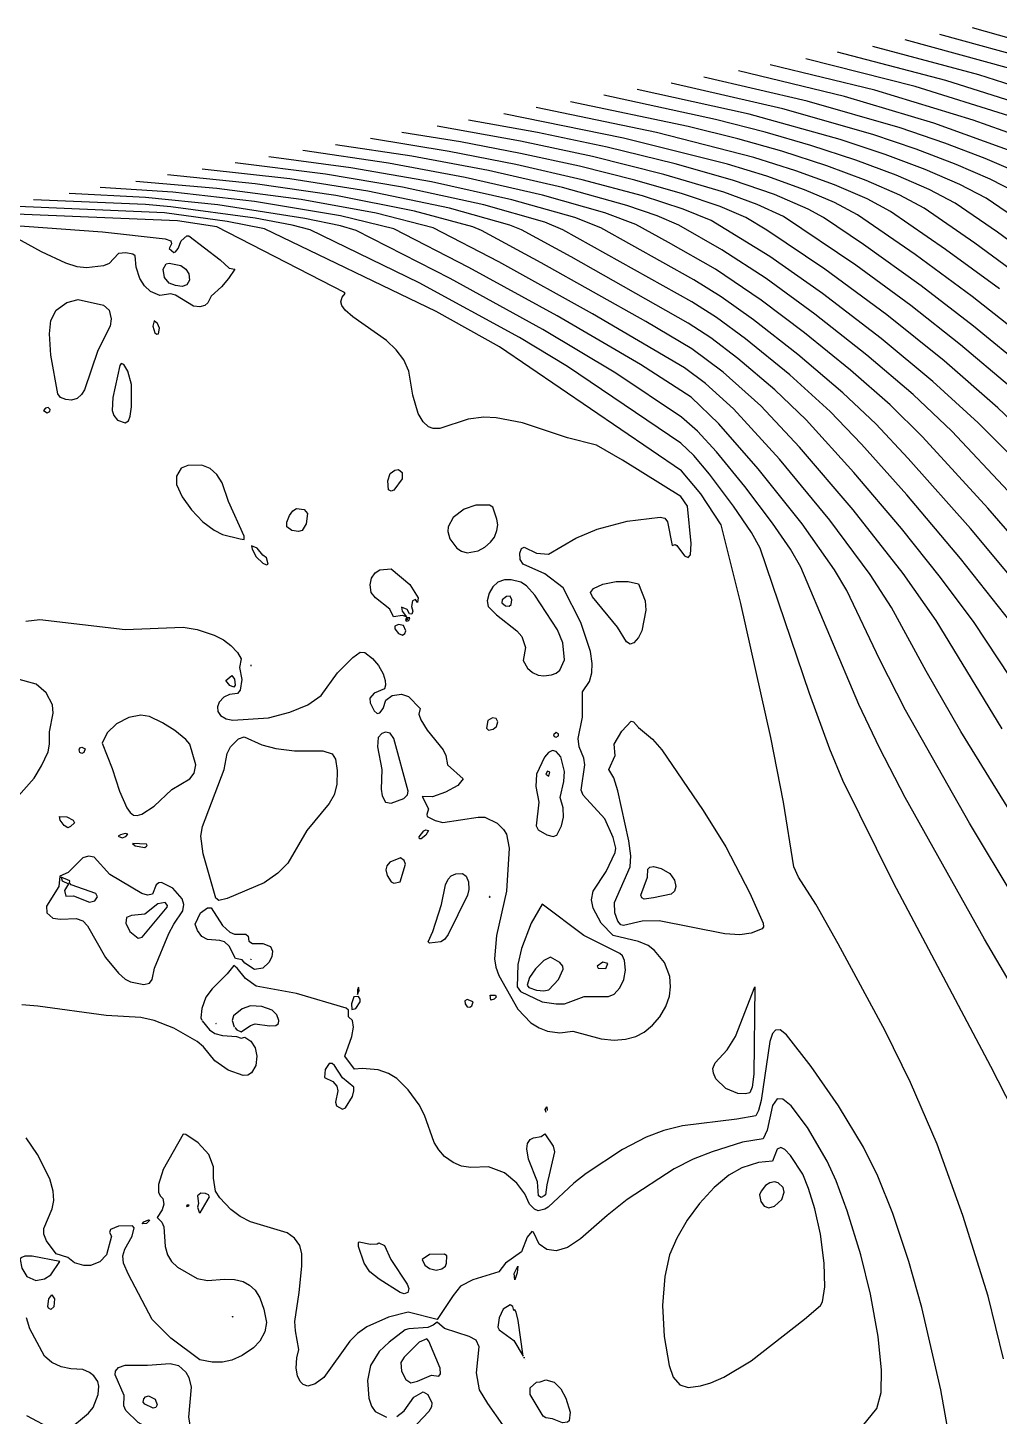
# Model space of a CAD drawing. Header units: inches. Extents: x 2608994 to 2618701, y 1261813 to 1271655.
# Drawn here: x 2611469 to 2612713, y 1269394 to 1271173 of the extents above; entities that cross this region are included whole.
import ezdxf

# ---------------------------------------------------------------- set-up
doc = ezdxf.new("R2010")
doc.units = ezdxf.units.IN
doc.header["$MEASUREMENT"] = 0

msp = doc.modelspace()

# ---------------------------------------------------------------- linework, layer by layer
for points, elevation in [([(2612809.6, 1271135.7), (2612679.2, 1271172.5)], 268), ([(2612727.2, 1271120.3), (2612592.9, 1271156.9)], 266), ([(2612765.2, 1271128.9), (2612637.2, 1271164.1)], 267), ([(2612765.2, 1271067.1), (2612645.2, 1271105), (2612506.5, 1271141.3)], 264), ([(2612804.7, 1271074.7), (2612687.2, 1271112.4), (2612551.8, 1271148.5)], 265), ([(2612734.7, 1271012.3), (2612629.6, 1271050.5), (2612515.5, 1271084.3), (2612379.7, 1271117.3)], 261), ([(2612737.6, 1271033.7), (2612680, 1271054.3), (2612554, 1271092.5), (2612420.2, 1271125)], 262), ([(2612725.6, 1271059.6), (2612605.6, 1271097.1), (2612466, 1271132.9)], 263), ([(2612736.7, 1270960.7), (2612701.8, 1270978.7), (2612658.4, 1270997.6), (2612607, 1271017.1), (2612551.6, 1271035.8), (2612436.3, 1271068.7), (2612293.4, 1271101.7)], 259), ([(2612740.2, 1270985.9), (2612695.6, 1271005.3), (2612644, 1271024.9), (2612586.4, 1271044.4), (2612467.6, 1271078.6), (2612335, 1271109.2)], 260), ([(2612777.6, 1270862.3), (2612711.2, 1270910.7), (2612657.2, 1270947.8), (2612623.6, 1270965.5), (2612581.6, 1270983.7), (2612530, 1271003), (2612472.4, 1271021.8), (2612413.6, 1271038.8), (2612350, 1271054.9), (2612207, 1271086.1)], 257), ([(2612750.7, 1270917.5), (2612696.8, 1270954.3), (2612663.2, 1270971.8), (2612618.8, 1270991.1), (2612567.2, 1271010.4), (2612509.6, 1271029.5), (2612393.2, 1271061.8), (2612249.8, 1271093.5)], 258), ([(2612713.6, 1270838.1), (2612644.8, 1270888.7), (2612574.4, 1270937.4), (2612544.3, 1270953.5), (2612502.4, 1270971.5), (2612453.2, 1270989.4), (2612399.2, 1271006.4), (2612274.4, 1271038.4), (2612120.5, 1271070.5)], 255), ([(2612750.1, 1270846.7), (2612682.4, 1270896.5), (2612617.4, 1270941.5), (2612586.3, 1270958.3), (2612543.2, 1270977), (2612492.8, 1270995.7), (2612435.2, 1271014.3), (2612378.8, 1271030.2), (2612315, 1271045.9), (2612164.6, 1271077.7)], 256), ([(2612726.6, 1270713.5), (2612664, 1270766.3), (2612600.1, 1270816.7), (2612530, 1270868.4), (2612437, 1270930.7), (2612403.5, 1270946.3), (2612360.8, 1270962), (2612284, 1270984.7), (2612192.5, 1271007.5), (2612100.4, 1271027.1), (2611993.8, 1271046.5)], 252), ([(2612749.3, 1270733.9), (2612680.7, 1270790.3), (2612613.5, 1270841.9), (2612539.6, 1270895), (2612488.4, 1270929.5), (2612468.8, 1270940.3), (2612425.6, 1270958.9), (2612371.9, 1270977.5), (2612298.4, 1270998.3), (2612211.6, 1271019.5), (2612122, 1271038.4), (2612033.8, 1271054.3)], 253), ([(2612751.4, 1270771.1), (2612678.8, 1270828.4), (2612605.6, 1270882.3), (2612531.8, 1270933.1), (2612502.6, 1270948.7), (2612464, 1270965.1), (2612416, 1270982.3), (2612365.4, 1270997.9), (2612232.4, 1271031.3), (2612079.2, 1271062.1)], 254), ([(2612727.1, 1270625.9), (2612686.7, 1270666.7), (2612628.4, 1270719.7), (2612562.2, 1270774.7), (2612487.2, 1270832.3), (2612419.6, 1270879.8), (2612344.6, 1270925.9), (2612308.8, 1270940.3), (2612256.6, 1270957.1), (2612179.6, 1270977.9), (2612094.4, 1270997.5), (2612009.2, 1271014.2), (2611908.2, 1271030.9)], 250), ([(2612753.3, 1270646.3), (2612711.6, 1270685.9), (2612642.9, 1270745.9), (2612569.5, 1270804.7), (2612490, 1270863.5), (2612416, 1270913.4), (2612389, 1270929.5), (2612356, 1270943.7), (2612308, 1270959.9), (2612246.8, 1270977.4), (2612176, 1270995.1), (2612100.4, 1271011.7), (2612023.6, 1271026.3), (2611948.6, 1271038.5)], 251), ([(2612797.7, 1270443.5), (2612698.8, 1270557.5), (2612615.4, 1270648.7), (2612573.6, 1270689.5), (2612523.2, 1270733.9), (2612464.3, 1270781.9), (2612408.5, 1270823.9), (2612350, 1270863.3), (2612290, 1270897.7), (2612248, 1270920.7), (2612208.5, 1270935.5), (2612128.4, 1270958.3), (2612029.6, 1270980.9), (2611931.2, 1270999.2), (2611821.8, 1271015.3)], 248), ([(2612724.9, 1270579.1), (2612652.8, 1270655.9), (2612603.1, 1270702.7), (2612544.1, 1270753.1), (2612477.4, 1270805.9), (2612414.8, 1270851.4), (2612358.4, 1270888.3), (2612303.1, 1270919.9), (2612275.4, 1270931.9), (2612236.4, 1270945.1), (2612154.4, 1270967.9), (2612059.6, 1270989.6), (2611961.2, 1271008.1), (2611863.4, 1271022.8)], 249), ([(2612728.6, 1270411.1), (2612663.8, 1270492.7), (2612595.1, 1270574.3), (2612537.3, 1270639.1), (2612496.8, 1270681.1), (2612445.2, 1270727.9), (2612388.4, 1270774.2), (2612351.2, 1270801.4), (2612320, 1270821.4), (2612154.7, 1270913.9), (2612131.6, 1270923.5), (2612053.6, 1270945.7), (2611949.2, 1270968.5), (2611850.8, 1270985.1), (2611735.2, 1270999.7)], 246), ([(2612764.9, 1270425.5), (2612676.6, 1270531.1), (2612597, 1270621.1), (2612555.3, 1270665.5), (2612513.2, 1270705.1), (2612455.7, 1270754.3), (2612398.9, 1270798.7), (2612357.2, 1270828.1), (2612322.4, 1270849.8), (2612203.4, 1270916.3), (2612170, 1270929.5), (2612089.3, 1270952.3), (2611986.4, 1270975.2), (2611883.2, 1270993.3), (2611778.2, 1271007.1)], 247), ([(2612747.2, 1270137.1), (2612664.4, 1270271.4), (2612620, 1270348.5), (2612575.7, 1270430.3), (2612548.4, 1270472.3), (2612496.4, 1270541.9), (2612432, 1270619.9), (2612373.1, 1270684.7), (2612337.5, 1270717.1), (2612310.4, 1270736.9), (2612192.8, 1270806.3), (2612072.8, 1270872.8), (2611988.5, 1270916.3), (2611915.6, 1270935), (2611819.6, 1270952.5), (2611711.6, 1270966.9), (2611607.8, 1270975.7)], 243), ([(2612717.2, 1270274.8), (2612632.6, 1270413.5), (2612590.4, 1270473.5), (2612526.5, 1270555.1), (2612457.5, 1270635.5), (2612408.3, 1270688.3), (2612359.9, 1270731.5), (2612320, 1270761.3), (2612260.8, 1270796.3), (2612126.8, 1270871.7), (2612050.6, 1270912.7), (2612039.2, 1270917.5), (2611964.8, 1270937.6), (2611864, 1270957.6), (2611760.8, 1270972.5), (2611648.3, 1270984.1)], 244), ([(2612773.6, 1270271.5), (2612681.3, 1270411.1), (2612638.1, 1270468.7), (2612588.4, 1270531.1), (2612527.3, 1270603.1), (2612466.2, 1270670.3), (2612426.2, 1270708.7), (2612378.8, 1270749.1), (2612344, 1270775.4), (2612315.2, 1270794.4), (2612165.2, 1270879.3), (2612101.5, 1270913.9), (2612086.9, 1270919.9), (2612009.4, 1270941.5), (2611904.8, 1270963.3), (2611805.2, 1270978.9), (2611693, 1270991.4)], 245), ([(2612933.8, 1269598.7), (2612694.5, 1270005.5), (2612593.1, 1270186.7), (2612560, 1270250.5), (2612533.6, 1270305.8), (2612459.4, 1270481.9), (2612446.1, 1270504.7), (2612423, 1270538.3), (2612387.7, 1270585.1), (2612351.4, 1270629.5), (2612327.2, 1270656.1), (2612306.8, 1270674), (2612222.7, 1270730.3), (2612129.2, 1270786), (2612010.4, 1270851.4), (2611889.9, 1270912.7), (2611870, 1270918.8), (2611824.4, 1270928.3), (2611712.8, 1270945.6), (2611620.4, 1270955.3), (2611522.5, 1270960.1)], 241), ([(2612734, 1270056.5), (2612675.2, 1270154), (2612593.6, 1270298.5), (2612560.5, 1270363.1), (2612518.2, 1270451.9), (2612502.6, 1270478.3), (2612460.9, 1270537.1), (2612404.7, 1270607.9), (2612354.2, 1270665.5), (2612318.8, 1270699.3), (2612254.1, 1270741.1), (2612147.5, 1270803.5), (2612034.4, 1270865.7), (2611938.1, 1270915.1), (2611870, 1270931.6), (2611759.6, 1270949.9), (2611655.2, 1270962), (2611562.2, 1270967.8)], 242), ([(2612718.8, 1269467.9), (2612699.5, 1269548.3), (2612666.9, 1269651.5), (2612634.1, 1269742.7), (2612599.7, 1269821.9), (2612567.2, 1269888.2), (2612507.3, 1269999.5), (2612478.4, 1270050.4), (2612456.4, 1270084.7), (2612450.3, 1270097.9), (2612437.3, 1270180.7), (2612420.9, 1270263.5), (2612382.4, 1270435.1), (2612357.4, 1270535.9), (2612331.2, 1270575.5), (2612306.8, 1270605.3), (2612073.7, 1270763.9), (2611992.4, 1270809.2), (2611772.4, 1270915.1), (2611724.8, 1270924.6), (2611644.4, 1270935.4), (2611437, 1270944.5)], 239), ([(2612750.5, 1269748.7), (2612702.9, 1269842.3), (2612577.9, 1270077.5), (2612513.2, 1270208.4), (2612496.4, 1270248.9), (2612470.6, 1270319.9), (2612407.5, 1270505.9), (2612396.4, 1270526.3), (2612373.3, 1270559.9), (2612342.3, 1270600.7), (2612322.4, 1270624.7), (2612305.6, 1270640.5), (2612160.8, 1270738.7), (2612099.1, 1270775.9), (2611970.8, 1270845.8), (2611831.1, 1270913.9), (2611808.2, 1270919.9), (2611760.8, 1270928.5), (2611652.8, 1270943.3), (2611620.4, 1270946.2), (2611477, 1270952.1)], 240), ([(2611466.8, 1270412.8), (2611484.8, 1270414.9), (2611594, 1270402.1), (2611668.4, 1270405), (2611686.4, 1270401.8), (2611708, 1270394.9), (2611720, 1270388.7), (2611729.6, 1270381.5), (2611738, 1270372.5), (2611742.9, 1270364.3), (2611740.8, 1270353.5), (2611743.6, 1270337.9), (2611741.6, 1270324.3), (2611738, 1270320.2), (2611727.6, 1270318.7), (2611720.7, 1270315.1), (2611714.7, 1270309.1), (2611712.3, 1270303.1), (2611712.7, 1270297.1), (2611716.4, 1270291.8), (2611723.6, 1270287.7), (2611732, 1270286), (2611777.6, 1270288.9), (2611805.2, 1270296.3), (2611827.9, 1270305.5), (2611845, 1270317.5), (2611866, 1270346.3), (2611885.6, 1270366), (2611895.2, 1270372.9), (2611901.2, 1270372.6), (2611910.8, 1270365), (2611918.8, 1270355.9), (2611924.7, 1270345.1), (2611927.2, 1270336.7), (2611927.7, 1270330.7), (2611926.1, 1270325.9), (2611913.2, 1270320.3), (2611907.6, 1270313.9), (2611907.8, 1270307.9), (2611913.2, 1270298), (2611916.8, 1270294.5), (2611920.4, 1270295.3), (2611924.4, 1270300.7), (2611928, 1270311.5), (2611936, 1270317.3), (2611948, 1270319.3), (2611957, 1270316.3), (2611971.8, 1270300.7), (2611970.4, 1270293.5), (2611972.6, 1270286.3), (2611980.7, 1270273.1), (2612001.4, 1270247.9), (2612004.7, 1270240.7), (2612007.1, 1270228.7), (2612027, 1270210.7), (2612020, 1270202.3), (2612004.4, 1270193.7), (2611987.6, 1270187.8), (2611974.4, 1270188.1), (2611982.8, 1270172.3), (2611980.3, 1270165.1), (2611980.9, 1270162.7), (2611991.2, 1270157.4), (2612000.8, 1270155), (2612046.4, 1270161.8), (2612054.8, 1270161.5), (2612070.4, 1270153.8), (2612078.8, 1270145.8), (2612082.4, 1270139.9), (2612085.8, 1270121.9), (2612082.4, 1270066.7), (2612069.6, 1270010.3), (2612067.3, 1269980.3), (2612068.9, 1269969.5), (2612072.5, 1269958.7), (2612096.8, 1269915.8), (2612113.6, 1269898.3), (2612124.4, 1269891.7), (2612135.2, 1269887.6), (2612150.8, 1269885.6), (2612167.6, 1269887.7), (2612203.6, 1269877.6), (2612220.4, 1269876), (2612234.8, 1269877.2), (2612248, 1269880.6), (2612258.8, 1269886.2), (2612269.6, 1269895.1), (2612278.7, 1269905.9), (2612286.4, 1269919.1), (2612291.1, 1269932.3), (2612292.7, 1269944.3), (2612291.5, 1269957.5), (2612284.7, 1269975.5), (2612272.2, 1269991.1), (2612263.7, 1269997.1), (2612251.6, 1270002.4), (2612219.2, 1270009.9), (2612203.9, 1270025.9), (2612193.4, 1270045.1), (2612191.3, 1270055.9), (2612193.4, 1270066.7), (2612210.3, 1270091.9), (2612221.6, 1270116.2), (2612222.5, 1270121.9), (2612219.2, 1270135.5), (2612208.4, 1270159.6), (2612180.8, 1270189.9), (2612178.1, 1270196.3), (2612183, 1270228.7), (2612181.4, 1270237.1), (2612175.4, 1270251.5), (2612174.1, 1270262.3), (2612179.9, 1270289.9), (2612179.9, 1270322.3), (2612188.8, 1270335.5), (2612191.9, 1270346.3), (2612192.2, 1270358.3), (2612189.9, 1270373.9), (2612177.8, 1270411.1), (2612155.2, 1270455.5), (2612131.6, 1270473.1), (2612104, 1270485.6), (2612100.1, 1270491.5), (2612099.6, 1270499.9), (2612101.6, 1270505.5), (2612105.2, 1270507.2), (2612120.8, 1270499.6), (2612136.4, 1270498.6), (2612171.2, 1270518.9), (2612198.8, 1270530.4), (2612237.2, 1270540.6), (2612279.2, 1270545.9), (2612285.2, 1270544.6), (2612288.8, 1270539.7), (2612294.8, 1270509.5), (2612298.4, 1270510.8), (2612300.8, 1270509.7), (2612310.4, 1270496.5), (2612315.2, 1270494), (2612318, 1270497.5), (2612318.9, 1270511.9), (2612314.1, 1270559.9), (2612305.6, 1270572.1), (2612231.2, 1270618.7), (2612197.6, 1270638), (2612160.4, 1270647.5), (2612102.8, 1270666.5), (2612069.2, 1270673.2), (2612053.6, 1270673.9), (2612033.2, 1270671.5), (2611997.2, 1270659.5), (2611988.8, 1270659.4), (2611982.8, 1270661.4), (2611975.6, 1270667.9), (2611969.3, 1270678.7), (2611962.4, 1270702.1), (2611957.5, 1270732.7), (2611951.2, 1270747.1), (2611941.3, 1270760.3), (2611928.8, 1270772.2), (2611885.6, 1270802.3), (2611875.8, 1270810.7), (2611871.7, 1270816.7), (2611870.5, 1270821.5), (2611872.1, 1270827.5), (2611875.7, 1270832.3), (2611875.1, 1270833.5), (2611711.4, 1270917.5), (2611661.2, 1270925.3), (2611391.8, 1270936.3)], 238), ([(2611696, 1270816.8), (2611690, 1270815.1), (2611681.6, 1270815.8), (2611658.8, 1270830.2), (2611652.8, 1270831.6), (2611638.4, 1270829.7), (2611626.5, 1270834.7), (2611619, 1270841.9), (2611613.1, 1270851.5), (2611608.2, 1270865.9), (2611607, 1270880.3), (2611604, 1270882.7), (2611595.2, 1270884.2), (2611585.6, 1270883.6), (2611573.6, 1270870.7), (2611566.4, 1270867.5), (2611544.8, 1270865.3), (2611532.8, 1270866.2), (2611518.4, 1270871.1), (2611487.2, 1270885.5), (2611439.5, 1270911.5)], 238), ([(2611441.6, 1270920.2), (2611565.2, 1270911), (2611645.6, 1270902.1), (2611652.8, 1270899.5), (2611653.4, 1270895.9), (2611650.6, 1270889.9), (2611656.4, 1270884.9), (2611658.8, 1270885.7), (2611662.1, 1270889.9), (2611666.1, 1270899.5), (2611673.2, 1270906.2), (2611675.6, 1270905.9), (2611715.7, 1270875.5), (2611727.2, 1270864.5), (2611734.5, 1270863.5), (2611726.7, 1270851.5), (2611717.6, 1270840.8), (2611704.3, 1270828.7), (2611699.9, 1270820.3), (2611696, 1270816.8)], 238), ([(2611658.8, 1270842.5), (2611650.4, 1270845.5), (2611644.7, 1270852.7), (2611642.9, 1270863.5), (2611646.8, 1270870.3), (2611650.4, 1270870.9), (2611665.4, 1270868.3), (2611671.8, 1270863.5), (2611675.7, 1270857.5), (2611676.6, 1270849.1), (2611673.2, 1270843.2), (2611667.2, 1270841), (2611658.8, 1270842.5)], 239), ([(2611532.8, 1270697.9), (2611525.6, 1270695.7), (2611518.4, 1270696.4), (2611511.2, 1270699.1), (2611508.1, 1270703.9), (2611499, 1270753.1), (2611497.2, 1270780.7), (2611498.9, 1270797.5), (2611505.7, 1270810.7), (2611519.6, 1270820.8), (2611534, 1270824.7), (2611566.4, 1270817.2), (2611573.8, 1270810.7), (2611576.4, 1270799.9), (2611574.8, 1270790.3), (2611559, 1270759.1), (2611541.9, 1270708.7), (2611538.4, 1270702.7), (2611532.8, 1270697.9)], 238), ([(2611632.2, 1270781.9), (2611634.8, 1270780), (2611636.8, 1270780.7), (2611638.3, 1270787.9), (2611635.8, 1270793.9), (2611631.2, 1270797.2), (2611629.6, 1270790.3), (2611632.2, 1270781.9)], 237), ([(2611598.3, 1270669.1), (2611600.7, 1270675.1), (2611602.2, 1270687.1), (2611602.3, 1270715.9), (2611597.5, 1270732.7), (2611592.4, 1270741.1), (2611589.2, 1270742.4), (2611587.3, 1270739.9), (2611578.4, 1270699), (2611577.7, 1270682.3), (2611579.6, 1270676), (2611584.4, 1270670), (2611594, 1270666.7), (2611598.3, 1270669.1)], 237), ([(2611497.9, 1270681.1), (2611498, 1270683.5), (2611495.6, 1270686.3), (2611492, 1270685.5), (2611489.8, 1270682.3), (2611494.4, 1270679.3), (2611497.9, 1270681.1)], 237), ([(2611741.6, 1270517.9), (2611746.4, 1270517.3), (2611746.5, 1270521.5), (2611726.5, 1270565.9), (2611718.3, 1270589.9), (2611711.6, 1270600.6), (2611703.2, 1270608.1), (2611692.4, 1270612.3), (2611674.4, 1270612), (2611666, 1270608.7), (2611659.9, 1270598.3), (2611660.1, 1270587.5), (2611667.1, 1270571.9), (2611679, 1270555.1), (2611693.6, 1270539.8), (2611708, 1270529), (2611718.8, 1270523.8), (2611741.6, 1270517.9)], 237), ([(2611938.4, 1270580.4), (2611934.8, 1270579), (2611931.2, 1270580.7), (2611930.4, 1270592.3), (2611933.6, 1270601.8), (2611939.6, 1270606.2), (2611944.4, 1270607), (2611948.7, 1270603.1), (2611949.1, 1270594.7), (2611938.4, 1270580.4)], 238), ([(2611820.8, 1270528.9), (2611816, 1270527.4), (2611807.6, 1270528.6), (2611801.4, 1270533.5), (2611801.4, 1270539.5), (2611804.5, 1270547.9), (2611808.8, 1270554), (2611813.6, 1270556.7), (2611823.2, 1270555.7), (2611827.8, 1270550.3), (2611825.8, 1270537.1), (2611820.8, 1270528.9)], 238), ([(2612046.4, 1270502.5), (2612054.8, 1270507.2), (2612062, 1270513.7), (2612067, 1270520.3), (2612070.2, 1270528.7), (2612071.3, 1270535.9), (2612070.2, 1270543.1), (2612064.8, 1270558.7), (2612060.8, 1270561.2), (2612043.1, 1270561.1), (2612028.4, 1270556), (2612014.4, 1270545.5), (2612007.8, 1270533.5), (2612007.5, 1270527.5), (2612010, 1270517.9), (2612018.9, 1270505.9), (2612024.8, 1270502.2), (2612032, 1270500.1), (2612046.4, 1270502.5)], 237), ([(2611770.4, 1270487.1), (2611775.2, 1270484.7), (2611777.3, 1270485.5), (2611775.3, 1270493.9), (2611770.4, 1270497.3), (2611763.2, 1270506), (2611756, 1270509.3), (2611756.7, 1270504.7), (2611761.8, 1270495.1), (2611770.4, 1270487.1)], 237), ([(2611938, 1270418.3), (2611933.1, 1270427.9), (2611914.8, 1270442.3), (2611909.1, 1270449.5), (2611908.1, 1270459.1), (2611909.7, 1270467.5), (2611914.4, 1270474.7), (2611920.4, 1270478.2), (2611934.8, 1270479.7), (2611958.8, 1270459.7), (2611969.2, 1270442.3), (2611968.4, 1270436.7), (2611966, 1270440.4), (2611962, 1270438.7), (2611961, 1270431.5), (2611962.7, 1270425.5), (2611961.2, 1270421.4), (2611958.1, 1270421.9), (2611955.2, 1270427.5), (2611948, 1270430.7), (2611949, 1270425.5), (2611954.3, 1270418.3), (2611949.2, 1270419.9), (2611938, 1270418.3)], 238), ([(2612140, 1270344), (2612146, 1270346.1), (2612150.8, 1270350), (2612156.7, 1270363.1), (2612154.7, 1270384.7), (2612147.9, 1270401.5), (2612118.9, 1270445.9), (2612108.3, 1270457.9), (2612100.7, 1270462.7), (2612088.4, 1270465.6), (2612080, 1270465.6), (2612071.6, 1270462.6), (2612064.9, 1270456.7), (2612060.4, 1270448.3), (2612057.6, 1270438.7), (2612059.2, 1270431.5), (2612069.6, 1270420.7), (2612095.6, 1270400.3), (2612102.3, 1270393.1), (2612107, 1270378.7), (2612104, 1270362.4), (2612109.2, 1270352.3), (2612116, 1270346.7), (2612123.2, 1270343.6), (2612130.4, 1270342.6), (2612140, 1270344)], 237), ([(2612245.6, 1270384.7), (2612240.8, 1270383.2), (2612236, 1270386.2), (2612224.8, 1270405.1), (2612192.8, 1270444), (2612190.1, 1270449.5), (2612194, 1270454.4), (2612206, 1270459.8), (2612222.8, 1270463.3), (2612238.4, 1270463.3), (2612251.7, 1270460.3), (2612260, 1270438.7), (2612260.8, 1270426.7), (2612255.6, 1270400.3), (2612251.6, 1270391.8), (2612245.6, 1270384.7)], 239), ([(2612081.2, 1270432.1), (2612086, 1270431.8), (2612088.4, 1270433.9), (2612089.5, 1270439.9), (2612087.4, 1270444.7), (2612082.4, 1270444.2), (2612077.1, 1270439.9), (2612076.4, 1270436.3), (2612081.2, 1270432.1)], 236), ([(2611952.4, 1270396.7), (2611953.4, 1270400.3), (2611950.4, 1270406.9), (2611944.4, 1270408.5), (2611939.6, 1270406.3), (2611939.6, 1270402.7), (2611944.4, 1270397), (2611949.2, 1270394.9), (2611952.4, 1270396.7)], 237), ([(2611954, 1270412.6), (2611957.6, 1270413.5), (2611958.5, 1270417.1), (2611954.5, 1270417.1), (2611953.1, 1270414.7), (2611954, 1270412.6)], 237), ([(2611955.2, 1270414.5), (2611956.2, 1270415.9), (2611955.2, 1270416.5), (2611954.6, 1270415.9), (2611955.2, 1270414.5)], 236), ([(2611754.8, 1270355.9), (2611756, 1270355.8), (2611756, 1270355.9), (2611754.8, 1270355.9), (2611754.8, 1270355.9)], 237), ([(2611451, 1270181.9), (2611477.6, 1270211.4), (2611487.2, 1270227.5), (2611495.4, 1270245.5), (2611497.1, 1270255.1), (2611497.2, 1270270.7), (2611501.8, 1270294.7), (2611501, 1270305.5), (2611493.2, 1270320.7), (2611480.1, 1270331.9), (2611453.6, 1270339)], 238), ([(2611728.4, 1270330.2), (2611722.9, 1270336.7), (2611730.8, 1270343), (2611734.4, 1270338.2), (2611735.2, 1270330.7), (2611733.2, 1270328.2), (2611728.4, 1270330.2)], 239), ([(2611615.6, 1270165.4), (2611631.2, 1270175.9), (2611654, 1270197.1), (2611676.8, 1270210.6), (2611682.4, 1270217.9), (2611684.5, 1270228.7), (2611676.9, 1270255.1), (2611671.9, 1270261.1), (2611657.6, 1270272.5), (2611642, 1270282.4), (2611625.2, 1270290.6), (2611614.4, 1270292.1), (2611598.8, 1270289.3), (2611583.2, 1270281.3), (2611571.2, 1270269.8), (2611564.6, 1270256.3), (2611577.6, 1270223.9), (2611586.8, 1270194.9), (2611596.4, 1270173.4), (2611600.5, 1270167.5), (2611604.8, 1270164.3), (2611609.6, 1270163.6), (2611615.6, 1270165.4)], 238), ([(2612065.6, 1270274.3), (2612069.8, 1270277.9), (2612071.6, 1270283.9), (2612069.2, 1270287.8), (2612064.4, 1270288.7), (2612058.4, 1270285.5), (2612057.1, 1270275.5), (2612059.6, 1270272.9), (2612065.6, 1270274.3)], 237), ([(2612395.6, 1270012.9), (2612381.2, 1270011), (2612362, 1270012.3), (2612278, 1270028.7), (2612256.4, 1270028.5), (2612232.4, 1270022.9), (2612228.8, 1270023.9), (2612225.2, 1270028.3), (2612221.1, 1270039.1), (2612221, 1270052.3), (2612241, 1270097.9), (2612241.9, 1270112.3), (2612239.2, 1270131.5), (2612225.2, 1270195.2), (2612220, 1270211.9), (2612213.6, 1270222.7), (2612221.6, 1270240.7), (2612220.2, 1270255.1), (2612230.4, 1270271.9), (2612242, 1270284.7), (2612245, 1270283.9), (2612251.6, 1270276.5), (2612269.6, 1270261.5), (2612281.4, 1270247.9), (2612334.4, 1270170.2), (2612363.2, 1270123.5), (2612393.9, 1270064.3), (2612411.3, 1270025.9), (2612411.6, 1270021.1), (2612409.7, 1270018.7), (2612395.6, 1270012.9)], 239), ([(2611724.8, 1270057.3), (2611714, 1270055.1), (2611710.4, 1270057.9), (2611694, 1270114.7), (2611691, 1270137.5), (2611693.1, 1270149.5), (2611721, 1270222.7), (2611724.7, 1270243.1), (2611729, 1270251.5), (2611739.2, 1270262.1), (2611746.4, 1270264.4), (2611769.2, 1270254.3), (2611787.2, 1270249.4), (2611811.2, 1270246.7), (2611847.2, 1270246.5), (2611859.2, 1270242.9), (2611863.7, 1270235.9), (2611865.8, 1270221.5), (2611865.2, 1270203.5), (2611862, 1270190.3), (2611855.6, 1270179.3), (2611826.9, 1270144.7), (2611802.5, 1270102.7), (2611789.6, 1270089.8), (2611772.1, 1270077.5), (2611724.8, 1270057.3)], 239), ([(2611934.8, 1270179.6), (2611951.1, 1270185.5), (2611955.6, 1270190.3), (2611956.4, 1270195.1), (2611938.2, 1270262.3), (2611933.6, 1270269.1), (2611927.6, 1270270.5), (2611922.8, 1270268.7), (2611918, 1270263.6), (2611917.3, 1270251.5), (2611922.7, 1270222.7), (2611921.9, 1270197.5), (2611923.1, 1270189.1), (2611927.6, 1270181), (2611934.8, 1270179.6)], 238), ([(2612149.1, 1270265.9), (2612149.2, 1270268.3), (2612146, 1270270.2), (2612142.8, 1270267.1), (2612143.6, 1270264.8), (2612146, 1270263.9), (2612149.1, 1270265.9)], 237), ([(2611535.4, 1270247.9), (2611536.1, 1270250.3), (2611538.8, 1270251.1), (2611542.8, 1270249.1), (2611541.2, 1270244.5), (2611538.8, 1270243.1), (2611536, 1270244.3), (2611535.4, 1270247.9)], 239), ([(2612147, 1270138.7), (2612152.8, 1270150.7), (2612155.5, 1270161.5), (2612155, 1270173.5), (2612151.2, 1270186.7), (2612155.9, 1270207.1), (2612156.6, 1270220.3), (2612152, 1270238.9), (2612146, 1270245.6), (2612141.2, 1270247.2), (2612136.4, 1270244.6), (2612131, 1270238.3), (2612120.9, 1270216.7), (2612120.2, 1270201.1), (2612123.8, 1270180.7), (2612120.3, 1270150.7), (2612123.2, 1270145.5), (2612134, 1270138.8), (2612142.4, 1270136.8), (2612147, 1270138.7)], 237), ([(2612136.6, 1270214.3), (2612137.8, 1270219.1), (2612135.2, 1270220.6), (2612132.8, 1270216.7), (2612136.6, 1270214.3)], 236), ([(2611524.3, 1270149.5), (2611520.8, 1270148.1), (2611516, 1270151), (2611510.9, 1270157.9), (2611510.2, 1270162.7), (2611519.6, 1270162.1), (2611527.8, 1270157.9), (2611529.2, 1270154.3), (2611524.3, 1270149.5)], 239), ([(2611588, 1270139), (2611585.2, 1270137.5), (2611590.4, 1270135.2), (2611595.2, 1270136.7), (2611597.7, 1270139.9), (2611594, 1270140.6), (2611588, 1270139)], 238), ([(2611973.2, 1270134.1), (2611971, 1270133.9), (2611970.7, 1270136.3), (2611976.8, 1270144), (2611979.2, 1270145.6), (2611982.7, 1270144.7), (2611979.3, 1270138.7), (2611973.2, 1270134.1)], 239), ([(2611621.4, 1270124.3), (2611622.5, 1270125.5), (2611621.6, 1270127.1), (2611603.6, 1270127.9), (2611607.2, 1270124.8), (2611619.2, 1270122.9), (2611621.4, 1270124.3)], 238), ([(2611625.3, 1269949.1), (2611628.9, 1269953.9), (2611631.6, 1269968.3), (2611650.2, 1270012.7), (2611656.5, 1270024.7), (2611668.2, 1270041.5), (2611669.3, 1270049.9), (2611667.1, 1270057.1), (2611655.2, 1270070.7), (2611640.8, 1270078), (2611637.2, 1270077.6), (2611633.9, 1270075.1), (2611629, 1270063.1), (2611622.8, 1270061.8), (2611615.6, 1270063.9), (2611574.5, 1270088.3), (2611554.4, 1270110.5), (2611547.2, 1270111.8), (2611540, 1270109.4), (2611521, 1270090.7), (2611510.5, 1270085.9), (2611509.1, 1270072.7), (2611493.3, 1270047.5), (2611493.7, 1270039.1), (2611501.6, 1270032.3), (2611511.2, 1270031.2), (2611531.6, 1270031.9), (2611540, 1270028.8), (2611545.9, 1270022.3), (2611568.8, 1269981.9), (2611585.6, 1269961.8), (2611594, 1269954.3), (2611601.2, 1269950.8), (2611618, 1269947.4), (2611625.3, 1269949.1)], 238), ([(2611946.2, 1270078.7), (2611953.2, 1270101.5), (2611951.4, 1270106.3), (2611946.8, 1270109.7), (2611933.2, 1270103.9), (2611929.2, 1270099.1), (2611927.9, 1270094.3), (2611929.5, 1270087.1), (2611934.9, 1270078.7), (2611938.4, 1270077.2), (2611946.2, 1270078.7)], 238), ([(2611998.4, 1270002.1), (2611984, 1270000.2), (2611982, 1270001.9), (2611988.2, 1270015.1), (2611999.3, 1270049.9), (2612004.3, 1270075.1), (2612007.7, 1270082.3), (2612011.6, 1270086.4), (2612017.6, 1270089.1), (2612026.3, 1270089.5), (2612030.8, 1270086.1), (2612033.9, 1270078.7), (2612034.4, 1270069.1), (2612032.7, 1270061.9), (2612008, 1270011.4), (2612003.2, 1270004.9), (2611998.4, 1270002.1)], 239), ([(2612270.8, 1270058.5), (2612258.8, 1270056.5), (2612255.8, 1270058.3), (2612254.7, 1270061.9), (2612262.9, 1270084.7), (2612263.6, 1270095.2), (2612266, 1270097.4), (2612270.8, 1270098.4), (2612280.4, 1270096.1), (2612291.5, 1270089.5), (2612297.7, 1270081.1), (2612299.4, 1270072.7), (2612297.6, 1270066.7), (2612293.5, 1270063.1), (2612270.8, 1270058.5)], 240), ([(2611555.3, 1270054.7), (2611558.7, 1270059.5), (2611556.8, 1270063.9), (2611525.2, 1270075.1), (2611522.7, 1270077.5), (2611523.3, 1270079.9), (2611512.3, 1270084.7), (2611513.6, 1270080.2), (2611521.8, 1270076.3), (2611516.4, 1270067.9), (2611518.4, 1270060.6), (2611528, 1270060.8), (2611548.4, 1270052.7), (2611555.3, 1270054.7)], 237), ([(2611615.9, 1270007.9), (2611647.8, 1270046.3), (2611648.6, 1270048.7), (2611645.3, 1270052.3), (2611636, 1270050.6), (2611619.2, 1270037.6), (2611602.4, 1270035.9), (2611596, 1270033.1), (2611595, 1270025.9), (2611600.2, 1270015.1), (2611610.8, 1270006.8), (2611615.9, 1270007.9)], 237), ([(2612060.8, 1270058.8), (2612061.6, 1270059.5), (2612060.8, 1270060.3), (2612060.1, 1270059.5), (2612060.8, 1270058.8)], 238), ([(2612161.6, 1269924.4), (2612182, 1269931.8), (2612213.2, 1269931.9), (2612220.4, 1269934.9), (2612227.8, 1269943.1), (2612232.7, 1269953.9), (2612234.8, 1269965.9), (2612233.7, 1269977.9), (2612231, 1269983.9), (2612227.6, 1269986.9), (2612181.4, 1270010.3), (2612128, 1270050.1), (2612114.2, 1270025.9), (2612101.6, 1269993.5), (2612097.2, 1269973.1), (2612096, 1269944.3), (2612100.6, 1269938.3), (2612128, 1269925.1), (2612146, 1269922.6), (2612156.8, 1269922.7), (2612161.6, 1269924.4)], 237), ([(2611770.4, 1269968.4), (2611759.6, 1269966.5), (2611747.6, 1269974.8), (2611744, 1269979.1), (2611735.6, 1269980.7), (2611727.2, 1269996.5), (2611721.2, 1270001.8), (2611715.2, 1270003.7), (2611699.6, 1270005), (2611692.4, 1270009), (2611686.6, 1270016.3), (2611684, 1270024.7), (2611690.8, 1270039.1), (2611699.6, 1270045.5), (2611704.4, 1270045.6), (2611718.8, 1270022.7), (2611728.4, 1270014.5), (2611734.4, 1270011.8), (2611748.8, 1270011.6), (2611751.8, 1270009.1), (2611752.4, 1270003), (2611757.2, 1269999.7), (2611770.4, 1269999.9), (2611780.1, 1269995.9), (2611782.9, 1269989.9), (2611782, 1269982.7), (2611778.1, 1269975.5), (2611770.4, 1269968.4)], 239), ([(2611754.6, 1269979.7), (2611755.3, 1269979.7)], 240), ([(2611755.4, 1269979.5), (2611755.4, 1269979.1)], 240), ([(2612136.8, 1269940.7), (2612148.9, 1269953.9), (2612154.9, 1269967.1), (2612154.5, 1269970.7), (2612150.7, 1269975.5), (2612138.8, 1269982.4), (2612130.4, 1269978.2), (2612119.6, 1269967.4), (2612111.9, 1269956.3), (2612108.9, 1269946.7), (2612111.2, 1269943.5), (2612120.8, 1269940.3), (2612130.4, 1269939.3), (2612136.8, 1269940.7)], 236), ([(2612649.9, 1269365.9), (2612638.7, 1269428.3), (2612614.4, 1269533.9), (2612597.9, 1269592.7), (2612577.1, 1269653.9), (2612557.8, 1269701.9), (2612539.8, 1269739.1), (2612507.7, 1269791.9), (2612472.7, 1269842.3), (2612441.2, 1269882.9), (2612432.8, 1269889.1), (2612426.8, 1269888.7), (2612423.2, 1269884.5), (2612419.6, 1269874.4), (2612408.8, 1269798.8), (2612405.4, 1269785.9), (2612401.6, 1269779.2), (2612377.6, 1269774.8), (2612308, 1269766.3), (2612284, 1269760.2), (2612261.2, 1269751.8), (2612231.2, 1269736.1), (2612184.4, 1269705.3), (2612168.8, 1269693.1), (2612135.9, 1269662.3), (2612131.6, 1269659.6), (2612123.2, 1269657.7), (2612118.4, 1269659.8), (2612112, 1269665.9), (2612106, 1269679.1), (2612095.6, 1269693.1), (2612080, 1269706), (2612059.6, 1269713.9), (2612036.8, 1269713.1), (2612024.8, 1269714.6), (2612014, 1269719.2), (2612003.2, 1269727.3), (2611995.8, 1269735.5), (2611990, 1269745.1), (2611977.3, 1269779.9), (2611970.7, 1269793.1), (2611956.6, 1269812.3), (2611942, 1269826.8), (2611931.2, 1269833.5), (2611918, 1269837.9), (2611897.6, 1269839.9), (2611888, 1269838.9), (2611875.6, 1269855.5), (2611884.6, 1269880.7), (2611886.7, 1269892.7), (2611885.4, 1269901.1), (2611880.1, 1269905.9), (2611880, 1269914.3), (2611877.2, 1269917.2), (2611813.6, 1269935.9), (2611762, 1269945.1), (2611748.2, 1269955.1), (2611737.6, 1269968.3), (2611733.2, 1269971.6), (2611724.8, 1269961), (2611705.6, 1269941.9), (2611697.5, 1269931.1), (2611692.5, 1269916.7), (2611691, 1269904.7), (2611692.4, 1269901.7)], 238), ([(2612198.5, 1269970.7), (2612200, 1269968.2), (2612209.6, 1269968), (2612212.1, 1269974.3), (2612206, 1269975.8), (2612198.5, 1269970.7)], 236), ([(2611891.6, 1269934.7), (2611893.7, 1269939.5), (2611892.8, 1269944.1), (2611891.5, 1269940.7), (2611891.6, 1269934.7)], 238), ([(2612394.3, 1269808.7), (2612388.4, 1269807.3), (2612378.8, 1269807.8), (2612363.2, 1269814.2), (2612350.6, 1269826.7), (2612347.5, 1269833.9), (2612346.9, 1269839.9), (2612349.5, 1269847.1), (2612365, 1269863.9), (2612375.7, 1269880.7), (2612400.4, 1269944.5), (2612399.1, 1269832.7), (2612397, 1269815.9), (2612394.3, 1269808.7)], 239), ([(2611889.5, 1269916.7), (2611894.9, 1269925.1), (2611895, 1269928.7), (2611892.8, 1269932), (2611886.8, 1269931.5), (2611884.2, 1269922.7), (2611884.4, 1269915.2), (2611889.5, 1269916.7)], 238), ([(2612029.6, 1269922.7), (2612032, 1269918.6), (2612035.6, 1269918.4), (2612038, 1269919.9), (2612039.8, 1269925.1), (2612032, 1269928.2), (2612029, 1269926.3), (2612029.6, 1269922.7)], 238), ([(2612066.9, 1269928.7), (2612062.5, 1269927.5), (2612061.6, 1269933.5), (2612068.5, 1269933.5), (2612069.3, 1269931.1), (2612066.9, 1269928.7)], 239), ([(2611693, 1269900.9), (2611702, 1269889.5), (2611709.2, 1269884.7), (2611718.8, 1269882), (2611736.8, 1269880.7), (2611742.8, 1269878.5), (2611747.6, 1269879.8), (2611755.3, 1269874.7), (2611760.6, 1269866.3), (2611762.8, 1269855.5), (2611761.3, 1269843.5), (2611756, 1269834.3), (2611751.2, 1269831.4), (2611745.2, 1269830.9), (2611726, 1269837.7), (2611709, 1269849.5), (2611694.5, 1269867.5), (2611686.4, 1269874.5), (2611656.4, 1269891.4), (2611631.2, 1269901.4), (2611614.4, 1269904.9), (2611570, 1269907.7), (2611482.4, 1269919.7), (2611462, 1269921.1)], 238), ([(2611734.7, 1269892.1), (2611737.2, 1269889.1), (2611742.8, 1269886.7), (2611754.8, 1269894.7), (2611760.8, 1269897), (2611778.8, 1269894.4), (2611787.2, 1269894.8), (2611790.6, 1269897.5), (2611791.1, 1269901.1), (2611788.2, 1269908.3), (2611782.4, 1269914.5), (2611769.2, 1269919.3), (2611754.8, 1269920.2), (2611744, 1269916.4), (2611733, 1269907.1), (2611731.4, 1269901.1), (2611733.8, 1269893.3)], 237), ([(2611710.4, 1269897.3), (2611710.6, 1269897.5), (2611710.4, 1269897.7), (2611710.2, 1269897.5), (2611710.4, 1269897.3)], 237), ([(2611876.2, 1269789.5), (2611885.1, 1269803.9), (2611887.2, 1269811.1), (2611886.8, 1269815.9), (2611872.4, 1269827.9), (2611862.3, 1269843.5), (2611859.2, 1269846.2), (2611855.6, 1269846.3), (2611850.5, 1269838.7), (2611849.6, 1269828.1), (2611860, 1269823.1), (2611865.4, 1269817.1), (2611866.7, 1269811.1), (2611863.4, 1269796.7), (2611864.8, 1269791.9), (2611872.4, 1269787.9), (2611876.2, 1269789.5)], 237), ([(2612527.4, 1269368.3), (2612556.7, 1269404.3), (2612562.1, 1269424.7), (2612562.9, 1269453.5), (2612558.5, 1269496.7), (2612548.5, 1269550.7), (2612536.1, 1269601.1), (2612518.6, 1269657.5), (2612504.5, 1269695.9), (2612493.2, 1269721.1), (2612467.8, 1269764.3), (2612447.2, 1269792), (2612436.4, 1269800.7), (2612429.2, 1269800.9), (2612423.2, 1269792.5), (2612416.5, 1269760.7), (2612411, 1269749.9), (2612384.8, 1269745.5), (2612345.8, 1269733.1), (2612321.4, 1269723.5), (2612297.2, 1269711.1), (2612237.2, 1269671.9), (2612211.2, 1269651.5), (2612177.2, 1269621.5), (2612160.4, 1269610.4), (2612146, 1269606.1), (2612134, 1269608.2), (2612124.4, 1269615), (2612117.2, 1269630), (2612114.8, 1269630.9), (2612109.1, 1269623.9), (2612101.6, 1269605), (2612081.1, 1269590.3), (2612072.8, 1269579.4), (2612039.2, 1269569.1), (2612023.6, 1269561), (2612014, 1269549.2), (2611993.6, 1269518.5), (2611956.4, 1269527.7), (2611931.2, 1269521.4), (2611903.6, 1269508.8), (2611891.6, 1269500.3), (2611882, 1269490.7), (2611848.4, 1269444.1), (2611837.6, 1269435.8), (2611828, 1269433), (2611822, 1269435), (2611818.1, 1269439.1), (2611815, 1269446.3), (2611813.3, 1269455.9), (2611814, 1269469.1), (2611816.6, 1269479.9), (2611812.2, 1269503.9), (2611811.5, 1269515.9), (2611817.1, 1269553.1), (2611820.3, 1269586.7), (2611820.5, 1269602.3), (2611817.7, 1269613.1), (2611811.2, 1269622.3), (2611801.6, 1269629.3), (2611754.8, 1269643.5), (2611741.6, 1269650.1), (2611729.6, 1269659.3), (2611715.2, 1269674.1), (2611709.8, 1269682.7), (2611707.2, 1269699.5), (2611707.5, 1269713.9), (2611701.3, 1269729.5), (2611687.6, 1269744.8), (2611672, 1269755.3), (2611668.4, 1269755.9), (2611642.7, 1269710.3), (2611636.7, 1269691.1), (2611636.7, 1269681.5), (2611638.8, 1269676.7), (2611642.5, 1269673.1), (2611643.8, 1269665.9), (2611641.6, 1269658.7), (2611635.2, 1269649.1), (2611641.3, 1269643.1), (2611643.6, 1269637.1), (2611645.3, 1269611.9), (2611648.2, 1269601.1), (2611653.6, 1269592.7), (2611661.3, 1269585.5), (2611686.4, 1269570.9), (2611699.6, 1269568.3), (2611721.2, 1269570), (2611734.4, 1269569.4), (2611745.2, 1269566.9), (2611753.6, 1269562.5), (2611760.8, 1269555.8), (2611766.6, 1269545.9), (2611771.6, 1269531.5), (2611775, 1269514.7), (2611773.1, 1269502.7), (2611766.8, 1269490.8), (2611758.4, 1269481.9), (2611744, 1269472.3), (2611730.8, 1269466.3), (2611718.8, 1269463.6), (2611705.6, 1269463.6), (2611689.7, 1269466.7), (2611652.8, 1269494.3), (2611628.7, 1269518.3), (2611598.3, 1269575.9), (2611592.2, 1269590.3), (2611591.2, 1269599.9), (2611593.6, 1269608.3), (2611603.1, 1269625.1), (2611605.8, 1269635.9), (2611603.6, 1269638.4), (2611585.6, 1269637.9), (2611575.5, 1269633.5), (2611574, 1269629.9), (2611576.6, 1269625.1), (2611570.4, 1269601.1), (2611561.6, 1269592), (2611549.6, 1269587.6), (2611541.2, 1269587.4), (2611529.2, 1269590.8), (2611520.8, 1269597.8), (2611506, 1269602.3), (2611493.5, 1269619.1), (2611490, 1269627.5), (2611490.1, 1269634.7), (2611500.7, 1269659.9), (2611502.9, 1269670.7), (2611501.8, 1269682.7), (2611497.6, 1269698.3), (2611481.9, 1269729.5), (2611467.5, 1269751.1)], 237), ([(2612133.4, 1269783.3), (2612132.1, 1269787.1), (2612134, 1269790.5), (2612134.6, 1269786.1)], 239), ([(2612130.7, 1269676.7), (2612126.8, 1269674.7), (2612123.3, 1269676.7), (2612122.3, 1269694.7), (2612110.7, 1269723.5), (2612108.4, 1269736.7), (2612109.6, 1269743.9), (2612112.9, 1269748.7), (2612117.2, 1269751.1), (2612126.8, 1269752.9), (2612131.6, 1269756.2), (2612142.1, 1269740.3), (2612144.1, 1269733.1), (2612134, 1269690.9), (2612132.5, 1269677.9), (2612130.7, 1269676.7)], 239), ([(2612330.8, 1269433.3), (2612344, 1269437.2), (2612360.8, 1269444.7), (2612395.6, 1269465.3), (2612464, 1269518.8), (2612484.4, 1269536.2), (2612487.2, 1269541.1), (2612490.1, 1269560.3), (2612489.2, 1269590.3), (2612484.7, 1269627.5), (2612477.4, 1269659.9), (2612469.4, 1269686.3), (2612462.1, 1269704.3), (2612446, 1269728.5), (2612438.8, 1269736.1), (2612434, 1269738.8), (2612429.2, 1269736.6), (2612423.2, 1269721.1), (2612405.2, 1269719.5), (2612384, 1269712.7), (2612367.2, 1269703.1), (2612348.5, 1269687.5), (2612329.8, 1269667.1), (2612313.8, 1269645.5), (2612300.6, 1269622.7), (2612291.4, 1269601.1), (2612285.1, 1269573.5), (2612282.3, 1269536.3), (2612284.5, 1269496.7), (2612290.6, 1269459.5), (2612296, 1269444.4), (2612304.4, 1269434.7), (2612315.2, 1269431.2), (2612330.8, 1269433.3)], 236), ([(2612425.6, 1269663.6), (2612434.9, 1269671.9), (2612437.9, 1269681.5), (2612436.6, 1269687.5), (2612430.4, 1269693.5), (2612425.6, 1269694.5), (2612419.6, 1269693.3), (2612414.2, 1269689.9), (2612408.4, 1269682.7), (2612406.6, 1269677.9), (2612408.2, 1269669.5), (2612412.4, 1269663.4), (2612418.4, 1269661.5), (2612425.6, 1269663.6)], 235), ([(2611690.3, 1269655.1), (2611702.3, 1269675.5), (2611700.8, 1269678.2), (2611697.2, 1269679.9), (2611691.2, 1269680.1), (2611687, 1269676.7), (2611688.2, 1269667.1), (2611686.8, 1269662.3), (2611688.8, 1269655.7), (2611690.3, 1269655.1)], 236), ([(2611673.2, 1269663), (2611674.1, 1269663.5), (2611673.2, 1269664.2), (2611672.6, 1269663.5), (2611673.2, 1269663)], 236), ([(2611674.4, 1269663.6), (2611675.6, 1269664.1), (2611676.2, 1269664.7), (2611673.3, 1269664.7), (2611674.4, 1269663.6)], 236), ([(2611618, 1269643.3), (2611624, 1269646), (2611625.9, 1269645.5), (2611621.6, 1269641.5), (2611615.8, 1269640.7), (2611618, 1269643.3)], 238), ([(2611956.2, 1269553.1), (2611951.6, 1269551.2), (2611946.5, 1269553.1), (2611919.6, 1269569.9), (2611907.7, 1269579.5), (2611900.4, 1269590.3), (2611893, 1269611.9), (2611892.8, 1269616.9), (2611894, 1269617.8), (2611908.4, 1269614.8), (2611916.8, 1269615.1), (2611919.2, 1269616.7), (2611926.4, 1269613.1), (2611934.5, 1269595.1), (2611955.2, 1269563.8), (2611957.5, 1269557.9), (2611956.2, 1269553.1)], 238), ([(2611490.8, 1269570.3), (2611499.2, 1269575.5), (2611510.6, 1269592.7), (2611475.2, 1269599.4), (2611465.6, 1269599.3), (2611460.6, 1269597.5), (2611459.8, 1269595.1), (2611462, 1269584.3), (2611468.2, 1269573.5), (2611480, 1269568.5), (2611490.8, 1269570.3)], 236), ([(2611999.7, 1269583.1), (2612004.3, 1269586.7), (2612005.8, 1269590.3), (2612006, 1269599.9), (2612003.2, 1269602.2), (2611984, 1269601.4), (2611974.3, 1269595.1), (2611978, 1269587.9), (2611984, 1269583.6), (2611992.4, 1269581.7), (2611999.7, 1269583.1)], 237), ([(2612093.2, 1269569.1), (2612092.5, 1269577.1), (2612096.8, 1269586.8), (2612096.3, 1269578.3), (2612093.2, 1269569.1)], 237), ([(2611495.3, 1269535.1), (2611496.5, 1269544.7), (2611500.4, 1269549.8), (2611503.7, 1269544.7), (2611502.8, 1269534.7), (2611499.2, 1269531.3), (2611496.1, 1269532.7), (2611495.3, 1269535.1)], 237), ([(2612092, 1269529.7), (2612090.4, 1269535.1), (2612087.2, 1269537.3), (2612078.4, 1269531.5), (2612073, 1269520.7), (2612071.2, 1269508.7), (2612072.9, 1269505.1), (2612092, 1269491.3), (2612104, 1269471.3), (2612097.3, 1269517.1), (2612094.7, 1269527.9), (2612093.2, 1269530.8), (2612092.1, 1269529.7)], 236), ([(2611519.4, 1269375.5), (2611547.2, 1269398.6), (2611553.4, 1269405.5), (2611559.6, 1269422.3), (2611560.5, 1269433.1), (2611559.1, 1269439.1), (2611554.2, 1269446.3), (2611548.4, 1269450.7), (2611540, 1269454.2), (2611524.4, 1269455), (2611512.4, 1269457.9), (2611500.4, 1269463.5), (2611490.8, 1269471.3), (2611471.9, 1269506.3), (2611468, 1269520.6)], 236), ([(2611732, 1269521.6), (2611731.4, 1269521.9), (2611732, 1269522.3), (2611732.3, 1269521.9), (2611732, 1269521.6)], 238), ([(2612096.9, 1269356.3), (2612058.4, 1269410.7), (2612048, 1269428.3), (2612044.2, 1269449.9), (2612047.7, 1269483.5), (2612043.7, 1269491.9), (2612034.7, 1269496.7), (2612003.2, 1269506.8), (2611993.6, 1269515.1), (2611988.8, 1269511), (2611981.6, 1269508.2), (2611957.6, 1269506.6), (2611952.8, 1269505), (2611932.2, 1269489.5), (2611919.4, 1269477.5), (2611908.2, 1269459.5), (2611904.3, 1269440.3), (2611906, 1269417.8), (2611909.6, 1269407.3), (2611914.4, 1269400.4), (2611928.8, 1269393.5)], 236), ([(2611968.4, 1269439.6), (2611986.4, 1269447), (2611996, 1269446), (2611998.1, 1269448.7), (2611997.5, 1269455.9), (2611983.2, 1269490.7), (2611980.4, 1269493.8), (2611970.6, 1269489.5), (2611951.5, 1269470.3), (2611947.2, 1269463.1), (2611947.9, 1269452.3), (2611953.4, 1269441.5), (2611960, 1269437.3), (2611968.4, 1269439.6)], 235), ([(2612105.2, 1269468.8), (2612105.3, 1269469.1), (2612105.2, 1269470.1), (2612105, 1269469.1), (2612105.2, 1269468.8)], 236), ([(2612106.4, 1269466.5), (2612106.4, 1269466.7), (2612106.4, 1269466.8), (2612106.3, 1269466.7), (2612106.4, 1269466.5)], 236), ([(2611665.4, 1269349.9), (2611658.9, 1269353.9), (2611643.2, 1269368.4), (2611610.8, 1269386.3), (2611595.1, 1269401.9), (2611592.5, 1269407.9), (2611593.1, 1269421.1), (2611581.4, 1269447.5), (2611581.9, 1269452.3), (2611585.6, 1269456.8), (2611594, 1269459.7), (2611622.8, 1269459.8), (2611651.6, 1269462.1), (2611662.4, 1269459.3), (2611672, 1269451.1), (2611675.8, 1269443.9), (2611678.6, 1269431.9), (2611675.4, 1269393.5), (2611680.5, 1269363.5), (2611676.8, 1269352.4), (2611673.2, 1269349.9), (2611666.6, 1269349.1)], 237), ([(2612141.2, 1269391.1), (2612132.8, 1269392.6), (2612129.5, 1269394.7), (2612112.9, 1269422.3), (2612112.7, 1269430.7), (2612120.8, 1269438.3), (2612125.6, 1269438.4), (2612132.8, 1269441), (2612143.6, 1269438), (2612152, 1269429.5), (2612158.5, 1269417.5), (2612164.1, 1269399.5), (2612162.7, 1269388.7), (2612160.4, 1269386.7), (2612154.4, 1269386.2), (2612141.2, 1269391.1)], 237), ([(2611619.2, 1269410.1), (2611617.3, 1269412.7), (2611618, 1269416.8), (2611620.4, 1269419.5), (2611624, 1269420.4), (2611632.4, 1269416.2), (2611635, 1269409.1), (2611633.6, 1269405.8), (2611630, 1269405), (2611619.2, 1269410.1)], 238), ([(2611942, 1269394.1), (2611951.6, 1269401.2), (2611963.9, 1269418.7), (2611975.6, 1269425.6), (2611981.8, 1269422.3), (2611986.9, 1269411.5), (2611986.4, 1269406.4), (2611983.2, 1269400.7), (2611953.7, 1269369.5)], 236), ([(2611468, 1269395.6), (2611501.6, 1269377.7)], 236)]:
    msp.add_lwpolyline(points, dxfattribs=dict(elevation=elevation))

doc.saveas('drawing.dxf')
